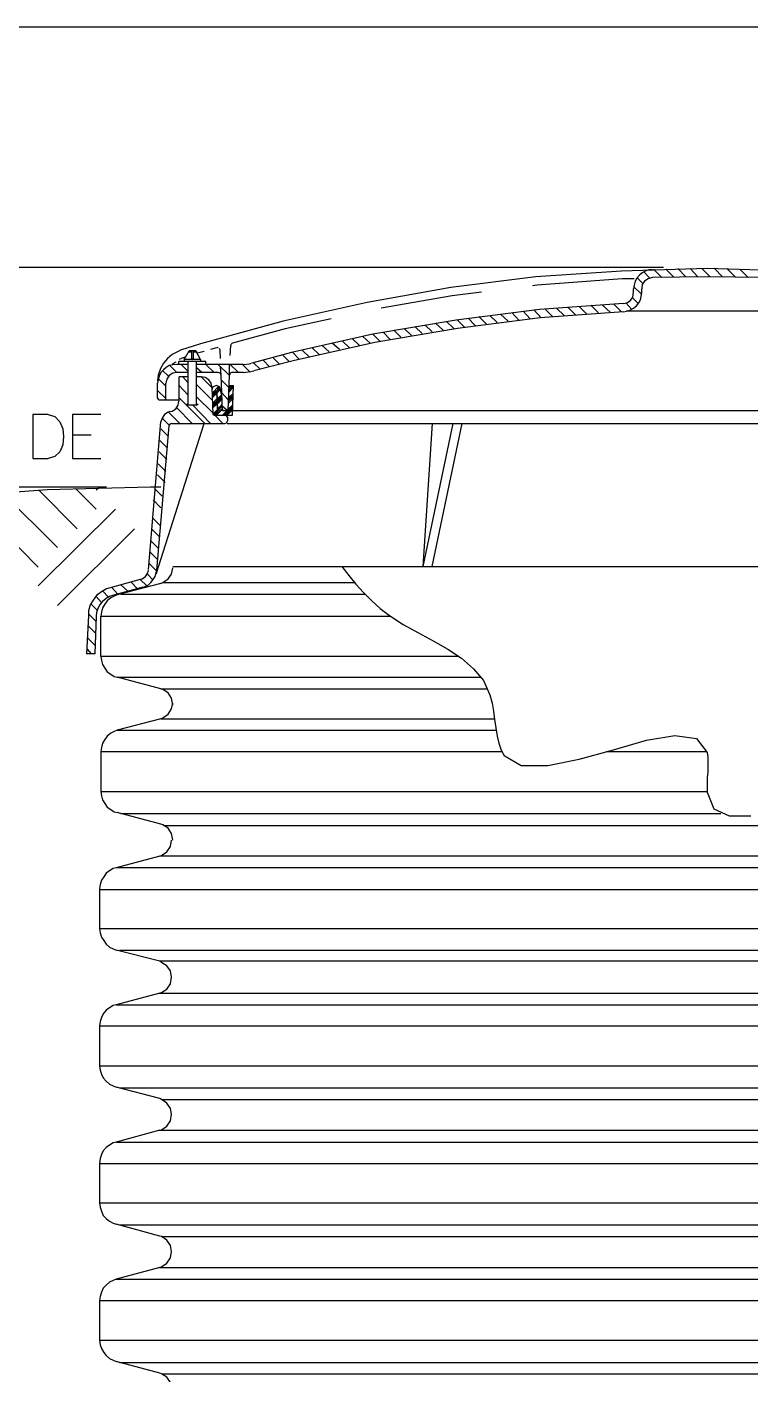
# Model space of a CAD drawing. Extents: x 11 to 601, y 12 to 779.
# Drawn here: x 146.6 to 220.1, y 642 to 778.7 of the extents above; entities that cross this region are included whole.
import ezdxf

# ---------------------------------------------------------------- set-up
doc = ezdxf.new("R2010")
doc.units = 0
doc.layers.add('DH152', color=7, linetype='CONTINUOUS')

msp = doc.modelspace()

# ---------------------------------------------------------------- linework, layer by layer
at = {"layer": 'DH152', "color": 7}
for points in [[(11.4, 778.739981), (600.899985, 778.739981)], [(211.319995, 754.319981), (36.779999, 754.319981)], [(258.539994, 748.979981), (250.319994, 750.779981), (241.739994, 752.279981), (233.099994, 753.359981), (224.459994, 753.959981), (215.759995, 754.199981), (207.059995, 753.959981), (198.359995, 753.359981), (189.719995, 752.279981), (181.199995, 750.779981), (172.679996, 748.859981), (164.279996, 746.579981), (162.239996, 745.919981)], [(210.179995, 754.079981), (209.819995, 754.079981), (209.459995, 753.959981), (209.159995, 753.779981), (208.859995, 753.539981), (208.619995, 753.239981), (208.439995, 752.939981), (208.319995, 752.519981), (208.259995, 752.159981)], [(209.939995, 753.239981), (209.279995, 753.899981)], [(211.139995, 753.299981), (210.299995, 754.139981)], [(212.339995, 753.359981), (211.559995, 754.139981)], [(213.599995, 753.359981), (212.759995, 754.199981)], [(214.799995, 753.359981), (214.019995, 754.199981)], [(216.059995, 753.359981), (215.219995, 754.199981)], [(217.319995, 753.359981), (216.479995, 754.199981)], [(218.579995, 753.359981), (217.739995, 754.199981)], [(219.899995, 753.299981), (219.059995, 754.139981)], [(208.319995, 753.179981), (207.119995, 753.179981), (198.479995, 752.519981), (197.999995, 752.459981)], [(209.099995, 751.559981), (208.259995, 752.399981)], [(209.219995, 752.699981), (208.619995, 753.299981)], [(210.179995, 753.299981), (209.759995, 753.179981), (209.399995, 752.939981), (209.159995, 752.579981), (209.099995, 752.159981)], [(221.339994, 753.299981), (215.759995, 753.359981), (210.179995, 753.299981)], [(192.839995, 751.799981), (189.839995, 751.439981), (182.639995, 750.179981)], [(207.239995, 750.659981), (207.599995, 750.719981), (207.959995, 750.959981), (208.199995, 751.319981), (208.259995, 751.799981)], [(207.239995, 749.819981), (207.539995, 749.879981), (207.899995, 749.999981), (208.259995, 750.179981), (208.559995, 750.419981), (208.799995, 750.719981), (208.979995, 751.019981), (209.039995, 751.379981), (209.099995, 751.799981)], [(208.739995, 750.659981), (208.139995, 751.259981)], [(208.259995, 751.799981), (208.259995, 752.159981)], [(209.099995, 751.799981), (209.099995, 752.159981)], [(207.239995, 750.659981), (207.239995, 750.659981), (198.719995, 750.059981), (190.259995, 748.979981), (181.799995, 747.539981), (173.519996, 745.679981), (169.499996, 744.599981)], [(207.239995, 749.819981), (207.239995, 749.819981), (198.779995, 749.219981), (190.379995, 748.139981), (181.979995, 746.699981), (173.699996, 744.839981), (169.679996, 743.819981)], [(195.539995, 748.859981), (194.759995, 749.579981)], [(196.619995, 748.979981), (195.899995, 749.759981)], [(197.759995, 749.099981), (197.039995, 749.879981)], [(198.899995, 749.219981), (198.179995, 749.999981)], [(200.039995, 749.339981), (199.319995, 750.059981)], [(201.239995, 749.399981), (200.459995, 750.179981)], [(202.379995, 749.519981), (201.599995, 750.299981)], [(203.519995, 749.579981), (202.739995, 750.359981)], [(204.719995, 749.699981), (203.939995, 750.479981)], [(205.919995, 749.759981), (205.079995, 750.539981)], [(207.059995, 749.819981), (206.279995, 750.599981)], [(208.079995, 750.059981), (207.479995, 750.719981)], [(223.919994, 749.879981), (207.539995, 749.879981)], [(177.539996, 749.099981), (172.859996, 748.079981), (167.519996, 746.639981)], [(185.699995, 747.419981), (184.979995, 748.139981)], [(186.779995, 747.599981), (186.059995, 748.319981)], [(187.799995, 747.779981), (187.079995, 748.499981)], [(188.939995, 747.959981), (188.159995, 748.679981)], [(190.019995, 748.139981), (189.239995, 748.859981)], [(191.099995, 748.259981), (190.379995, 748.979981)], [(192.179995, 748.439981), (191.459995, 749.159981)], [(193.319995, 748.559981), (192.539995, 749.339981)], [(194.399995, 748.739981), (193.679995, 749.459981)], [(179.399996, 746.159981), (178.679996, 746.879981)], [(180.419995, 746.399981), (179.699996, 747.119981)], [(181.499995, 746.639981), (180.779995, 747.299981)], [(182.519995, 746.819981), (181.799995, 747.539981)], [(183.539995, 746.999981), (182.879995, 747.719981)], [(184.619995, 747.239981), (183.899995, 747.959981)], [(162.239996, 745.919981), (161.999996, 745.799981), (161.399996, 745.499981), (160.919996, 745.079981), (160.499996, 744.599981), (160.199996, 744.059981), (159.959996, 743.399981), (159.899996, 742.799981)], [(162.599996, 744.959981), (163.139996, 745.859981)], [(163.019996, 745.739981), (163.379996, 745.739981)], [(163.799996, 745.859981), (163.139996, 745.859981)], [(163.379996, 745.079981), (163.379996, 745.859981)], [(163.559996, 745.079981), (163.559996, 745.859981)], [(163.559996, 745.739981), (163.919996, 745.739981)], [(164.279996, 744.959981), (163.799996, 745.859981)], [(164.639996, 745.799981), (164.519996, 745.739981), (163.979996, 745.619981)], [(165.899996, 746.159981), (165.299996, 745.979981)], [(166.079996, 746.159981), (166.019996, 746.219981), (165.959996, 746.159981)], [(166.259996, 745.919981), (166.199996, 746.099981)], [(166.319996, 745.079981), (166.259996, 745.919981)], [(167.279996, 745.379981), (167.339996, 746.399981), (167.339996, 746.399981)], [(167.339996, 746.519981), (167.339996, 746.399981)], [(167.519996, 746.639981), (167.399996, 746.579981)], [(173.279996, 744.779981), (172.619996, 745.439981)], [(174.299996, 745.019981), (173.639996, 745.679981)], [(175.319996, 745.259981), (174.599996, 745.919981)], [(176.339996, 745.499981), (175.619996, 746.159981)], [(177.359996, 745.739981), (176.639996, 746.399981)], [(178.379996, 745.979981), (177.659996, 746.639981)], [(161.879996, 744.479981), (161.459996, 744.419981), (161.099996, 744.359981), (160.799996, 744.179981), (160.499996, 743.939981), (160.259996, 743.639981), (160.079996, 743.279981), (159.959996, 742.919981), (159.899996, 742.559981)], [(161.879996, 743.639981), (161.159996, 744.359981)], [(161.759996, 744.719981), (161.459996, 744.539981), (161.399996, 744.419981), (161.399996, 744.419981)], [(163.019996, 744.479981), (161.879996, 744.479981)], [(162.059996, 744.479981), (162.059996, 744.779981)], [(164.819996, 744.479981), (164.819996, 744.779981), (162.059996, 744.779981)], [(162.539996, 745.139981), (162.299996, 745.079981), (162.119996, 744.959981)], [(163.019996, 743.759981), (162.299996, 744.479981)], [(162.599996, 745.139981), (162.479996, 745.139981), (162.479996, 745.139981)], [(164.279996, 744.959981), (162.599996, 744.959981)], [(162.599996, 744.959981), (162.599996, 744.779981)], [(162.779996, 745.199981), (162.659996, 745.199981)], [(163.859996, 740.339981), (163.019996, 740.339981), (163.019996, 744.779981)], [(163.379996, 745.079981), (163.379996, 745.019981), (163.439996, 744.959981), (163.499996, 745.019981), (163.559996, 745.079981)], [(163.859996, 740.339981), (163.859996, 744.779981)], [(168.599996, 744.479981), (163.859996, 744.479981)], [(164.399996, 743.639981), (163.859996, 744.119981)], [(164.279996, 744.959981), (164.279996, 744.779981)], [(165.659996, 743.639981), (164.819996, 744.479981)], [(167.219996, 743.339981), (166.079996, 744.479981)], [(166.379996, 743.399981), (166.319996, 744.239981)], [(167.219996, 743.399981), (167.219996, 744.419981)], [(168.119996, 743.639981), (167.279996, 744.479981)], [(169.319996, 743.699981), (168.539996, 744.479981)], [(168.599996, 744.479981), (169.259996, 744.539981), (169.439996, 744.599981)], [(170.339996, 743.999981), (169.619996, 744.659981)], [(171.299996, 744.239981), (170.639996, 744.899981)], [(172.319996, 744.479981), (171.599996, 745.199981)], [(160.739996, 742.259981), (159.959996, 743.039981)], [(161.039996, 743.279981), (160.439996, 743.819981)], [(161.879996, 743.639981), (161.459996, 743.579981), (161.099996, 743.339981), (160.859996, 742.979981), (160.739996, 742.559981)], [(163.019996, 743.639981), (161.879996, 743.639981)], [(162.179996, 743.219981), (162.119996, 743.219981), (162.059996, 743.099981), (162.059996, 743.099981)], [(162.059996, 743.099981), (162.059996, 740.759981)], [(163.019996, 743.219981), (162.179996, 743.219981)], [(162.479996, 743.219981), (163.019996, 742.619981)], [(166.079996, 743.639981), (163.859996, 743.639981)], [(164.339996, 743.219981), (163.859996, 743.219981)], [(165.419996, 742.139981), (164.339996, 743.219981)], [(165.419996, 742.139981), (165.359996, 742.559981), (165.119996, 742.919981), (164.759996, 743.159981), (164.339996, 743.219981)], [(166.379996, 743.399981), (166.259996, 743.579981), (166.079996, 743.639981)], [(166.499996, 739.799982), (166.379996, 743.399981)], [(167.159996, 742.139981), (166.379996, 742.919981)], [(167.099996, 739.799982), (167.219996, 743.399981)], [(167.459996, 743.639981), (167.279996, 743.579981), (167.219996, 743.399981)], [(168.599996, 743.639981), (167.459996, 743.639981)], [(168.599996, 743.639981), (169.379996, 743.759981), (169.679996, 743.819981)], [(159.899996, 741.059981), (159.899996, 742.559981)], [(160.739996, 740.999981), (159.899996, 741.839981)], [(160.739996, 741.059981), (160.739996, 742.559981)], [(162.059996, 742.379981), (163.019996, 741.359981)], [(165.479996, 740.819981), (163.859996, 742.439981)], [(166.319996, 741.899981), (166.199996, 742.199981), (165.899996, 742.319981), (165.539996, 742.199981), (165.419996, 741.899981), (165.419996, 741.899981)], [(166.139996, 742.259981), (165.419996, 741.539981)], [(165.419996, 742.139981), (165.539996, 739.439982)], [(165.899996, 741.839981), (165.479996, 741.419981)], [(165.899996, 741.659981), (165.479996, 741.239981)], [(165.899996, 741.539981), (165.479996, 741.119981)], [(165.899996, 741.839981), (165.959996, 739.799982)], [(166.199996, 742.199981), (165.959996, 741.899981)], [(166.259996, 742.079981), (165.959996, 741.779981)], [(166.319996, 741.959981), (165.959996, 741.599981)], [(166.019996, 739.799982), (165.959996, 741.839981)], [(166.439996, 741.419981), (166.019996, 740.999981)], [(166.439996, 741.299981), (166.019996, 740.879981)], [(166.319996, 741.779981), (166.319996, 741.899981), (166.319996, 741.899981)], [(166.319996, 741.779981), (166.319996, 741.719981), (166.379996, 741.539981), (166.439996, 741.479981)], [(167.099996, 740.879981), (166.439996, 741.599981)], [(167.579996, 741.479981), (167.099996, 741.059981)], [(167.579996, 741.299981), (167.099996, 740.879981)], [(167.159996, 742.319981), (167.639996, 742.319981)], [(167.279996, 742.319981), (167.159996, 742.139981)], [(167.459996, 742.319981), (167.159996, 742.019981)], [(167.579996, 742.319981), (167.159996, 741.839981)], [(167.579996, 742.139981), (167.159996, 741.659981)], [(167.519996, 739.319982), (167.639996, 742.319981)], [(159.899996, 741.059981), (159.899996, 741.059981), (159.959996, 740.939981), (160.079996, 740.879981)], [(160.079996, 740.879981), (162.059996, 740.879981)], [(160.619996, 740.879981), (160.739996, 740.939981), (160.739996, 741.059981)], [(161.219996, 739.679982), (161.399996, 739.739982), (161.759996, 739.979982), (161.999996, 740.339981), (162.059996, 740.759981)], [(161.819996, 740.099981), (163.439996, 738.479982)], [(162.059996, 741.119981), (164.699996, 738.479982)], [(162.899996, 740.459981), (163.019996, 740.339981)], [(163.499996, 740.339981), (165.299996, 738.479982)], [(163.859996, 741.179981), (165.539996, 739.559982)], [(163.859996, 740.339981), (164.039996, 740.459981)], [(165.899996, 740.939981), (165.479996, 740.519981)], [(165.899996, 740.759981), (165.479996, 740.339981)], [(165.899996, 740.639981), (165.479996, 740.159981)], [(165.959996, 740.459981), (165.479996, 740.039981)], [(166.439996, 740.219981), (165.599996, 739.319982)], [(166.499996, 740.039981), (165.719996, 739.319982)], [(166.439996, 741.119981), (166.019996, 740.699981)], [(166.439996, 740.999981), (166.019996, 740.519981)], [(166.439996, 740.399981), (166.019996, 739.919982)], [(166.979996, 739.799982), (166.439996, 740.279981)], [(166.679996, 739.319982), (167.519996, 740.219981)], [(166.859996, 739.319982), (167.519996, 740.039981)], [(167.579996, 741.179981), (167.099996, 740.699981)], [(167.579996, 740.999981), (167.099996, 740.519981)], [(167.519996, 740.339981), (167.099996, 739.919982)], [(148.799996, 739.379982), (147.239996, 739.379982), (147.239996, 734.939982), (148.799996, 734.939982)], [(148.799996, 739.379982), (149.459996, 739.199982), (149.999996, 738.659982), (150.299996, 737.939982), (150.359996, 737.159982), (150.299996, 736.319982), (149.999996, 735.599982), (149.459996, 735.119982), (148.799996, 734.939982), (148.799996, 734.939982)], [(154.139996, 739.379982), (151.259996, 739.379982), (151.259996, 734.939982), (154.139996, 734.939982)], [(158.999996, 723.659982), (160.259996, 738.659982)], [(161.159996, 739.679982), (160.979996, 739.619982), (160.619996, 739.379982), (160.379996, 739.019982), (160.259996, 738.659982)], [(160.379996, 739.019982), (161.099996, 738.299982)], [(161.039996, 739.619982), (162.179996, 738.479982)], [(165.959996, 739.859982), (165.539996, 739.439982)], [(165.539996, 739.439982), (165.539996, 739.379982), (165.659996, 739.319982), (167.519996, 739.319982)], [(165.719996, 739.319982), (166.559996, 738.479982)], [(166.499996, 739.919982), (165.899996, 739.319982)], [(166.499996, 739.919982), (166.499996, 739.799982), (166.619996, 739.799982)], [(166.499996, 739.799982), (167.099996, 739.799982)], [(166.499996, 739.319982), (166.979996, 739.799982)], [(167.039996, 739.079982), (166.919996, 739.259982), (166.739996, 739.319982)], [(166.739996, 738.479982), (166.919996, 738.539982), (167.039996, 738.779982)], [(166.979996, 739.799982), (167.039996, 739.799982), (167.099996, 739.919982)], [(166.979996, 739.319982), (167.519996, 739.859982)], [(167.039996, 738.779982), (167.039996, 739.079982)], [(167.519996, 739.799982), (247.559994, 739.799982)], [(153.179996, 737.279982), (151.259996, 737.279982)], [(159.779996, 723.179982), (164.639996, 738.479982)], [(159.839996, 723.599982), (161.099996, 738.239982)], [(160.259996, 737.939982), (161.039996, 737.159982)], [(161.339996, 738.479982), (161.159996, 738.419982), (161.099996, 738.239982)], [(161.339996, 738.479982), (166.739996, 738.479982)], [(166.979996, 738.479982), (250.499994, 738.479982)], [(186.899995, 723.959982), (189.959995, 738.479982)], [(186.899995, 723.959982), (187.859995, 738.479982)], [(187.799995, 723.959982), (190.859995, 738.479982)], [(160.139996, 736.739982), (160.919996, 735.959982)], [(160.079996, 735.599982), (160.859996, 734.819982)], [(159.899996, 733.259982), (160.679996, 732.479982)], [(159.959996, 734.399982), (160.739996, 733.619982)], [(154.739996, 731.999982), (88.919998, 731.999982)], [(160.259996, 731.999982), (159.179996, 731.999982), (148.679996, 731.759982), (138.179997, 730.979982), (127.739997, 729.719982), (117.359997, 727.919982), (107.099997, 725.579982), (96.959998, 722.759982), (89.639998, 720.419982)], [(153.659996, 729.779982), (151.559996, 731.879982)], [(153.659996, 731.759982), (153.899996, 731.939982)], [(159.599996, 731.879982), (160.379996, 731.099982)], [(147.779996, 723.899982), (140.519996, 731.219982)], [(149.759996, 725.879982), (144.119996, 731.459982)], [(151.739996, 727.799982), (147.839996, 731.699982)], [(159.479996, 730.739982), (160.259996, 729.899982)], [(147.779996, 721.979982), (155.639996, 729.779982)], [(149.759996, 719.999982), (157.559996, 727.799982)], [(159.299996, 727.799982), (160.079996, 727.019982)], [(159.359996, 728.939982), (160.139996, 728.159982)], [(159.179996, 726.599982), (159.959996, 725.819982)], [(159.119996, 725.459982), (159.899996, 724.679982)], [(158.159996, 722.639982), (158.339996, 722.699982), (158.699996, 722.939982), (158.939996, 723.299982), (158.999996, 723.599982)], [(158.399996, 721.859982), (158.639996, 721.919982), (158.999996, 722.099982), (159.239996, 722.339982), (159.479996, 722.639982), (159.659996, 722.939982), (159.779996, 723.359982), (159.839996, 723.539982)], [(159.059996, 724.259982), (159.839996, 723.479982)], [(160.259996, 722.219982), (160.439996, 722.339982), (160.979996, 722.699982), (161.339996, 723.179982), (161.459996, 723.839982)], [(161.459996, 723.959982), (238.379994, 723.959982)], [(178.619996, 723.959982), (179.339996, 723.059982), (180.059995, 722.159982), (180.839995, 721.319982), (181.679995, 720.479982), (182.519995, 719.699982), (183.479995, 718.979982), (184.859995, 718.079982), (186.419995, 717.239982), (187.919995, 716.399982), (189.419995, 715.559982), (190.799995, 714.659982), (191.999995, 713.579982), (193.019995, 712.379982), (193.679995, 710.939982), (193.919995, 710.099982), (194.039995, 709.259982), (194.159995, 708.419982), (194.279995, 707.579982), (194.399995, 706.739982), (194.579995, 706.019982), (194.819995, 705.299982), (195.119995, 704.759982), (196.859995, 703.739982), (199.559995, 703.739982), (202.739995, 704.399982), (206.219995, 705.359982), (209.579995, 706.319982), (212.459995, 706.799982), (214.679995, 706.499982), (215.759995, 705.059982), (215.819995, 704.639982), (215.819995, 704.159982), (215.819995, 703.619982), (215.819995, 703.079982), (215.759995, 702.539982), (215.759995, 701.999982), (215.759995, 701.519982), (215.759995, 701.039982), (216.419995, 699.359983), (217.979995, 698.639983), (220.199994, 698.639983)], [(160.259996, 722.219982), (155.819996, 721.079982), (155.519996, 720.959982), (155.159996, 720.779982), (154.799996, 720.479982), (154.559996, 720.119982), (154.319996, 719.759982), (154.199996, 719.339982), (154.139996, 718.919982)], [(158.159996, 722.639982), (155.099996, 721.799982)], [(157.199996, 722.399982), (157.859996, 721.679982)], [(158.159996, 722.639982), (158.819996, 721.979982)], [(158.879996, 723.179982), (159.479996, 722.579982)], [(160.499996, 722.339982), (179.939996, 722.339982)], [(155.099996, 721.799982), (154.739996, 721.679982), (154.199996, 721.379982), (153.719996, 721.019982), (153.359996, 720.539982), (153.059996, 720.059982), (152.879996, 719.459982), (152.879996, 718.979982)], [(155.339996, 721.019982), (155.039996, 720.899982), (154.679996, 720.719982), (154.319996, 720.419982), (154.079996, 720.119982), (153.839996, 719.699982), (153.719996, 719.279982), (153.659996, 718.919982)], [(153.659996, 720.899982), (154.199996, 720.299982)], [(154.319996, 721.499982), (154.919996, 720.839982)], [(155.219996, 721.859982), (155.879996, 721.139982)], [(158.399996, 721.859982), (155.339996, 721.019982)], [(156.179996, 722.099982), (156.899996, 721.439982)], [(156.179996, 721.139982), (181.019995, 721.139982)], [(153.119996, 720.179982), (153.779996, 719.519982)], [(152.879996, 718.979982), (152.699996, 715.079982)], [(152.879996, 719.159982), (153.659996, 718.379982)], [(153.659996, 718.919982), (153.539996, 715.079982)], [(154.139996, 718.919982), (183.599995, 718.919982)], [(154.139996, 714.839982), (154.139996, 718.919982)], [(152.759996, 716.759982), (153.599996, 715.919982)], [(152.819996, 717.959982), (153.599996, 717.179982)], [(152.759996, 715.559982), (153.179996, 715.079982)], [(153.539996, 715.079982), (152.699996, 715.079982)], [(154.139996, 714.839982), (190.499995, 714.839982)], [(154.139996, 714.839982), (154.139996, 714.839982), (154.199996, 714.419982), (154.319996, 713.999982), (154.559996, 713.639982), (154.799996, 713.279982), (155.159996, 713.039982), (155.519996, 712.799982), (155.819996, 712.739982)], [(155.819996, 712.739982), (192.779995, 712.739982)], [(160.259996, 711.539982), (155.819996, 712.739982)], [(160.259996, 711.539982), (193.439995, 711.539982)], [(161.459996, 709.919982), (161.459996, 709.919982), (161.339996, 710.579982), (160.979996, 711.119982), (160.439996, 711.479982), (160.259996, 711.539982)], [(160.259996, 708.479982), (160.439996, 708.599982), (160.979996, 708.959982), (161.339996, 709.499982), (161.459996, 710.099982)], [(160.259996, 708.479982), (155.819996, 707.339982), (155.519996, 707.219982), (155.159996, 707.039982), (154.799996, 706.739982), (154.559996, 706.379982), (154.319996, 706.019982), (154.199996, 705.599982), (154.139996, 705.179982)], [(160.259996, 708.479982), (194.159995, 708.479982)], [(155.819996, 707.339982), (194.339995, 707.339982)], [(154.139996, 705.179982), (154.139996, 701.099982)], [(154.139996, 705.179982), (194.879995, 705.179982)], [(205.499995, 705.179982), (215.759995, 705.179982)], [(154.139996, 701.159982), (154.139996, 701.099982), (154.199996, 700.679982), (154.319996, 700.259982), (154.559996, 699.899983), (154.799996, 699.539983), (155.159996, 699.299983), (155.519996, 699.059983), (155.819996, 698.999983)], [(154.139996, 701.099982), (215.759995, 701.099982)], [(160.259996, 697.799983), (155.819996, 698.999983)], [(156.179996, 698.879983), (217.139995, 698.879983)], [(161.459996, 696.179983), (161.339996, 696.839983), (160.979996, 697.379983), (160.439996, 697.739983), (160.259996, 697.799983)], [(160.499996, 697.679983), (243.959994, 697.679983)], [(160.139996, 694.559983), (160.319996, 694.619983), (160.859996, 694.979983), (161.219996, 695.519983), (161.339996, 696.179983)], [(160.139996, 694.559983), (155.699996, 693.359983), (155.399996, 693.299983), (155.039996, 693.059983), (154.679996, 692.819983), (154.439996, 692.459983), (154.199996, 692.099983), (154.079996, 691.679983), (154.019996, 691.259983)], [(271.139993, 694.559983), (160.139996, 694.559983)], [(275.579993, 693.359983), (155.699996, 693.359983)], [(154.019996, 691.259983), (154.019996, 687.179983)], [(277.199993, 691.139983), (154.019996, 691.139983)], [(154.019996, 687.179983), (154.019996, 687.179983), (154.079996, 686.759983), (154.199996, 686.339983), (154.439996, 685.979983), (154.679996, 685.619983), (155.039996, 685.319983), (155.399996, 685.139983), (155.699996, 685.019983)], [(277.199993, 687.179983), (154.019996, 687.179983)], [(160.139996, 683.879983), (155.699996, 685.019983)], [(275.159993, 684.959983), (156.059996, 684.959983)], [(161.339996, 682.259983), (161.219996, 682.919983), (160.859996, 683.399983), (160.319996, 683.759983), (160.139996, 683.879983)], [(271.139993, 683.879983), (160.139996, 683.879983)], [(160.079996, 680.639983), (160.319996, 680.699983), (160.859996, 681.059983), (161.219996, 681.599983), (161.339996, 682.259983)], [(160.139996, 680.639983), (155.699996, 679.439983), (155.399996, 679.379983), (155.039996, 679.139983), (154.679996, 678.899983), (154.379996, 678.539983), (154.199996, 678.179983), (154.079996, 677.759983), (154.019996, 677.339983)], [(160.079996, 680.639983), (270.839993, 680.639983)], [(155.699996, 679.439983), (275.219993, 679.439983)], [(154.019996, 677.339983), (154.019996, 673.259983)], [(154.019996, 677.339983), (277.199993, 677.339983)], [(154.019996, 673.259983), (154.019996, 673.259983), (154.079996, 672.839983), (154.199996, 672.419983), (154.379996, 672.059983), (154.679996, 671.699983), (155.039996, 671.399983), (155.399996, 671.219983), (155.699996, 671.099983)], [(154.019996, 673.259983), (277.199993, 673.259983)], [(160.139996, 669.959983), (155.699996, 671.099983)], [(156.059996, 671.039983), (275.579993, 671.039983)], [(161.339996, 668.339983), (161.219996, 668.939983), (160.859996, 669.479983), (160.319996, 669.839983), (160.139996, 669.959983)], [(160.379996, 669.839983), (271.139993, 669.839983)], [(160.079996, 666.719983), (160.319996, 666.779983), (160.859996, 667.139983), (161.219996, 667.679983), (161.339996, 668.339983)], [(160.139996, 666.719983), (155.699996, 665.519983)], [(160.079996, 666.719983), (270.839993, 666.719983)], [(155.699996, 665.519983), (155.399996, 665.459983), (155.039996, 665.219983), (154.679996, 664.979983), (154.379996, 664.619983), (154.199996, 664.259983), (154.079996, 663.839983), (154.019996, 663.359983)], [(155.699996, 665.519983), (275.219993, 665.519983)], [(154.019996, 663.359983), (154.019996, 659.339984)], [(154.019996, 663.359983), (277.199993, 663.359983)], [(154.019996, 659.339984), (154.019996, 659.339984), (154.079996, 658.919984), (154.199996, 658.499984), (154.379996, 658.079984), (154.679996, 657.779984), (155.039996, 657.479984), (155.399996, 657.299984), (155.699996, 657.179984)], [(154.019996, 659.339984), (277.199993, 659.339984)], [(160.139996, 655.979984), (155.699996, 657.179984)], [(156.059996, 657.119984), (275.579993, 657.119984)], [(160.079996, 652.799984), (160.319996, 652.859984), (160.859996, 653.219984), (161.219996, 653.759984), (161.339996, 654.419984), (161.219996, 655.019984), (160.859996, 655.559984), (160.319996, 655.919984), (160.139996, 655.979984)], [(160.379996, 655.919984), (271.139993, 655.919984)], [(160.139996, 652.799984), (155.699996, 651.599984)], [(160.139996, 652.799984), (270.839993, 652.799984)], [(155.699996, 651.599984), (155.399996, 651.479984), (155.039996, 651.299984), (154.679996, 650.999984), (154.379996, 650.699984), (154.199996, 650.279984), (154.079996, 649.859984), (154.019996, 649.439984)], [(155.699996, 651.599984), (275.219993, 651.599984)], [(154.019996, 649.439984), (154.019996, 645.419984)], [(154.019996, 649.439984), (277.199993, 649.439984)], [(154.019996, 645.419984), (154.019996, 645.419984), (154.079996, 644.939984), (154.199996, 644.579984), (154.439996, 644.159984), (154.679996, 643.859984), (155.039996, 643.559984), (155.399996, 643.379984), (155.699996, 643.259984)], [(154.019996, 645.419984), (277.199993, 645.419984)], [(161.339996, 640.439984), (161.219996, 641.099984), (160.859996, 641.639984), (160.319996, 641.999984), (160.139996, 642.059984), (155.699996, 643.259984)], [(156.059996, 643.139984), (275.579993, 643.139984)], [(160.379996, 641.999984), (271.139993, 641.999984)]]:
    msp.add_lwpolyline(points, dxfattribs=at)

doc.saveas('drawing.dxf')
